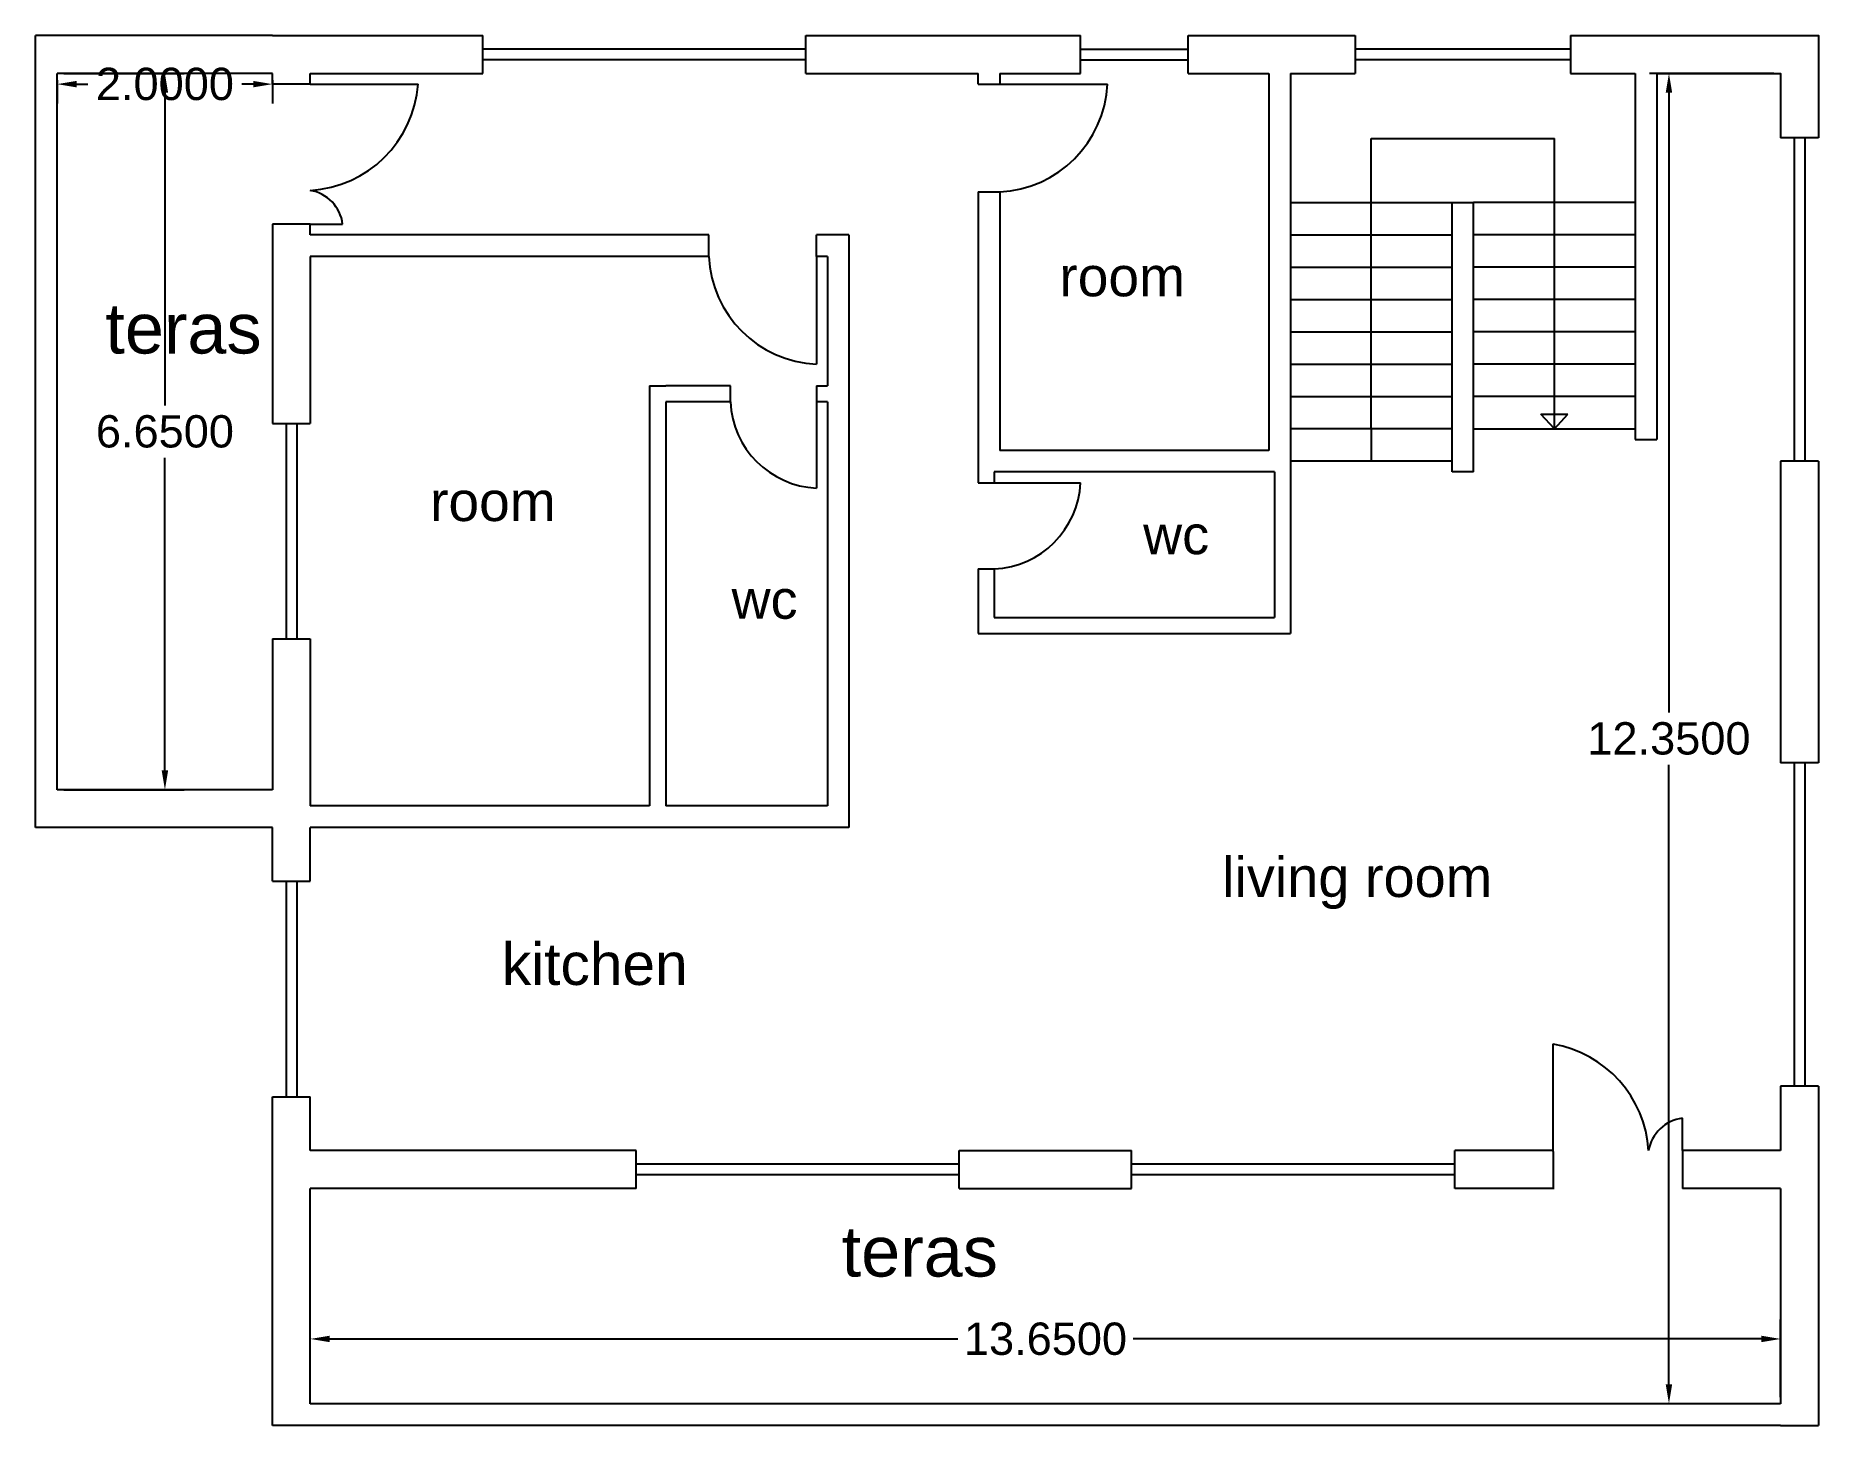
# Model space of a CAD drawing. Header units: metres. Extents: x -15 to 1.5, y -12.6 to 0.4.
import ezdxf

# ---------------------------------------------------------------- set-up
doc = ezdxf.new("R2010")
doc.units = ezdxf.units.M
doc.header["$MEASUREMENT"] = 0
doc.styles.get("Standard").update_dxf_attribs({"font": 'arial.ttf'})
doc.dimstyles.get("Standard").update_dxf_attribs({"dimtxt": 0.3, "dimasz": 0.18, "dimexe": 0.18, "dimexo": 0.0625, "dimgap": 0.09, "dimtad": 0, "dimtih": 1, "dimtoh": 1, "dimdec": 4, "dimzin": 0, "dimdsep": 46, "dimtxsty": 'Standard', "dimcen": 0.09, "dimadec": 0, "dimazin": 0, "dimtfac": 1, "dimtdec": 4, "dimtofl": 0, "dimtmove": 0, "dimatfit": 3, "dimfxl": 1, "dimtolj": 1, "dimtzin": 0, "dimarcsym": 0})

# ---------------------------------------------------------------- blocks, each defined once
blk = doc.blocks.new('*D1')
at = {"color": 0, "lineweight": -2, "transparency": 16777216}
for p, q in [((-12.5, -12.287), (-12.5, -11.568)), ((1.15, -12.287), (1.15, -11.568)), ((-12.32, -11.748), (-6.49, -11.748)), ((0.97, -11.748), (-4.86, -11.748))]:
    blk.add_line(p, q, dxfattribs=at)
at = {"color": 0, "transparency": 16777216}
for points in [[(-12.32, -11.718), (-12.32, -11.778), (-12.5, -11.748)], [(0.97, -11.718), (0.97, -11.778), (1.15, -11.748)]]:
    blk.add_solid(points, dxfattribs=at)
at = {"layer": 'Defpoints', "color": 0, "transparency": 16777216}
for p in [(1.15, -11.748), (-12.5, -12.35), (1.15, -12.35)]:
    blk.add_point(p, dxfattribs=at)
at = {"color": 0, "transparency": 16777216, "insert": (-5.675, -11.748), "char_height": 0.3, "attachment_point": 5}
blk.add_mtext('\\A1;13.6500', dxfattribs=at)
blk = doc.blocks.new('*D2')
at = {"color": 0, "lineweight": -2, "transparency": 16777216}
for p, q in [((1.088, 0), (-0.067, 0)), ((0.113, -0.18), (0.113, -5.932)), ((0.113, -12.17), (0.113, -6.418)), ((1.088, -12.35), (-0.067, -12.35))]:
    blk.add_line(p, q, dxfattribs=at)
at = {"color": 0, "transparency": 16777216}
for points in [[(0.083, -0.18), (0.143, -0.18), (0.113, 0)], [(0.083, -12.17), (0.143, -12.17), (0.113, -12.35)]]:
    blk.add_solid(points, dxfattribs=at)
at = {"layer": 'Defpoints', "color": 0, "transparency": 16777216}
for p in [(1.15, 0), (0.113, -12.35), (1.15, -12.35)]:
    blk.add_point(p, dxfattribs=at)
at = {"color": 0, "transparency": 16777216, "insert": (0.113, -6.175), "char_height": 0.3, "attachment_point": 5}
blk.add_mtext('\\A1;12.3500', dxfattribs=at)
blk = doc.blocks.new('*D3')
at = {"color": 0, "lineweight": -2, "transparency": 16777216}
for p, q in [((-14.85, -0.062), (-14.85, -0.28)), ((-14.67, -0.1), (-14.565, -0.1)), ((-13.03, -0.1), (-13.135, -0.1)), ((-12.85, -0.062), (-12.85, -0.28))]:
    blk.add_line(p, q, dxfattribs=at)
at = {"color": 0, "transparency": 16777216}
for points in [[(-14.67, -0.07), (-14.67, -0.13), (-14.85, -0.1)], [(-13.03, -0.07), (-13.03, -0.13), (-12.85, -0.1)]]:
    blk.add_solid(points, dxfattribs=at)
at = {"layer": 'Defpoints', "color": 0, "transparency": 16777216}
for p in [(-14.85, 0), (-12.85, 0), (-12.85, -0.1)]:
    blk.add_point(p, dxfattribs=at)
at = {"color": 0, "transparency": 16777216, "insert": (-13.85, -0.1), "char_height": 0.3, "attachment_point": 5}
blk.add_mtext('\\A1;2.0000', dxfattribs=at)
blk = doc.blocks.new('*D4')
at = {"color": 0, "lineweight": -2, "transparency": 16777216}
for p, q in [((-14.787, 0), (-13.67, 0)), ((-13.85, -0.18), (-13.85, -3.082)), ((-13.85, -6.47), (-13.85, -3.568)), ((-14.787, -6.65), (-13.67, -6.65))]:
    blk.add_line(p, q, dxfattribs=at)
at = {"color": 0, "transparency": 16777216}
for points in [[(-13.88, -0.18), (-13.82, -0.18), (-13.85, 0)], [(-13.88, -6.47), (-13.82, -6.47), (-13.85, -6.65)]]:
    blk.add_solid(points, dxfattribs=at)
at = {"layer": 'Defpoints', "color": 0, "transparency": 16777216}
for p in [(-14.85, 0), (-13.85, 0), (-14.85, -6.65)]:
    blk.add_point(p, dxfattribs=at)
at = {"color": 0, "transparency": 16777216, "insert": (-13.85, -3.325), "char_height": 0.3, "attachment_point": 5}
blk.add_mtext('\\A1;6.6500', dxfattribs=at)

msp = doc.modelspace()

# ---------------------------------------------------------------- linework, layer by layer
for p, q in [((-12.85, 0.35), (-15.05, 0.35)), ((-10.9, 0), (-10.9, 0.35)), ((-7.9, 0), (-7.9, 0.35)), ((-5.35, 0), (-5.35, 0.35)), ((-4.35, 0), (-4.35, 0.35)), ((-2.8, 0.35), (-2.8, 0)), ((-0.8, 0.35), (-0.8, 0)), ((-7.9, 0.225), (-10.9, 0.225)), ((-5.35, 0.225), (-4.35, 0.225)), ((-0.8, 0.225), (-2.8, 0.225)), ((-12.85, 0), (-14.85, 0)), ((-12.5, 0), (-10.9, 0)), ((-7.9, 0.125), (-10.9, 0.125)), ((-7.9, 0), (-6.3, 0)), ((-6.3, -0.1), (-6.3, 0)), ((-6.1, 0), (-6.1, -0.1)), ((-5.35, 0.125), (-4.35, 0.125)), ((-3.6, 0), (-3.6, -3.5)), ((-3.4, 0), (-3.4, -5.2)), ((-3.4, 0), (-2.8, 0)), ((-0.8, 0.125), (-2.8, 0.125)), ((-12.5, -0.1), (-12.85, -0.1)), ((-12.5, -0.1), (-11.5, -0.1)), ((-6.3, -0.1), (-6.1, -0.1)), ((-6.1, -0.1), (-5.1, -0.1)), ((1.5, -0.6), (1.15, -0.6)), ((1.275, -0.6), (1.275, -3.6)), ((1.375, -0.6), (1.375, -3.6)), ((-6.3, -1.1), (-6.3, -3.7)), ((-6.3, -1.1), (-6.1, -1.1)), ((-6.1, -1.1), (-6.1, -3.5)), ((-1.9, -1.2), (-1.7, -1.2)), ((-1.9, -3.7), (-1.9, -1.2)), ((-1.7, -3.7), (-1.7, -1.2)), ((-12.5, -1.4), (-12.85, -1.4)), ((-12.85, -1.4), (-12.85, -3.25)), ((-12.5, -1.4), (-12.2, -1.4)), ((-8.8, -1.5), (-12.5, -1.5)), ((-8.8, -1.7), (-8.8, -1.5)), ((-7.5, -1.5), (-7.8, -1.5)), ((-7.8, -1.7), (-7.8, -1.5)), ((-7.5, -1.5), (-7.5, -6)), ((-8.8, -1.7), (-12.5, -1.7)), ((-12.5, -1.7), (-12.5, -3.25)), ((-7.7, -1.7), (-7.8, -1.7)), ((-7.8, -1.7), (-7.8, -2.7)), ((-7.7, -1.7), (-7.7, -2.9)), ((-7.7, -2.7), (-7.7, -2.85)), ((-9.35, -2.9), (-9.35, -6.8)), ((-9.35, -2.9), (-9.2, -2.9)), ((-8.6, -2.9), (-9.2, -2.9)), ((-8.6, -3.05), (-8.6, -2.9)), ((-7.8, -2.9), (-7.8, -3.05)), ((-7.8, -2.9), (-7.7, -2.9)), ((-9.2, -3.05), (-9.2, -6.8)), ((-8.6, -3.05), (-9.2, -3.05)), ((-7.8, -3.05), (-7.8, -3.85)), ((-7.7, -3.05), (-7.8, -3.05)), ((-7.7, -3.05), (-7.7, -6.8)), ((-12.85, -3.25), (-12.5, -3.25)), ((-12.725, -3.25), (-12.725, -5.25)), ((-12.625, -3.25), (-12.625, -5.25)), ((-1.9, -3.3), (-3.4, -3.3)), ((-1.7, -3.3), (-0.2, -3.3)), ((-1.07535, -3.16259), (-0.82465, -3.16259)), ((-0.2, -3.4), (0, -3.4)), ((-3.6, -3.5), (-6.1, -3.5)), ((-1.9, -3.6), (-3.4, -3.6)), ((1.15, -3.6), (1.15, -6.4)), ((1.5, -3.6), (1.15, -3.6)), ((-6.3, -3.7), (-6.3, -3.8)), ((-6.3, -3.8), (-6.15, -3.8)), ((-6.15, -3.7), (-6.15, -3.8)), ((-3.55, -3.7), (-6.15, -3.7)), ((-6.15, -3.8), (-5.35, -3.8)), ((-3.55, -3.7), (-3.55, -5.05)), ((-1.7, -3.7), (-1.9, -3.7)), ((-6.3, -4.6), (-6.3, -5.2)), ((-6.3, -4.6), (-6.15, -4.6)), ((-6.15, -4.6), (-6.15, -5.05)), ((-12.85, -5.25), (-12.85, -6.65)), ((-12.85, -5.25), (-12.5, -5.25)), ((-12.5, -5.25), (-12.5, -6.8)), ((1.5, -6.4), (1.15, -6.4)), ((1.275, -6.4), (1.275, -9.4)), ((1.375, -6.4), (1.375, -9.4)), ((-12.85, -6.65), (-14.85, -6.65)), ((-9.35, -6.8), (-12.5, -6.8)), ((-7.7, -6.8), (-9.2, -6.8)), ((-12.85, -7), (-15.05, -7)), ((-7.5, -7), (-12.5, -7)), ((-12.85, -7.5), (-12.5, -7.5)), ((-12.725, -7.5), (-12.725, -9.5)), ((-12.625, -7.5), (-12.625, -9.5)), ((-0.96277, -10.0073), (-0.96277, -9.0073)), ((1.5, -9.4), (1.15, -9.4)), ((-12.85, -9.5), (-12.5, -9.5)), ((0.2375, -10), (0.2375, -9.7)), ((-9.475, -10), (-12.5, -10)), ((-9.475, -10.35), (-9.475, -10)), ((-6.475, -10.35), (-6.475, -10)), ((-6.475, -10), (-4.875, -10)), ((-4.875, -10.35), (-4.875, -10)), ((-1.0125, -10), (-1.875, -10)), ((-1.875, -10.35), (-1.875, -10)), ((-0.96277, -10.0073), (-0.96277, -10.3573)), ((0.2375, -10), (0.2375, -10.35)), ((1.15, -10), (0.2875, -10)), ((-6.475, -10.125), (-9.475, -10.125)), ((-6.475, -10.225), (-9.475, -10.225)), ((-1.875, -10.125), (-4.875, -10.125)), ((-1.875, -10.225), (-4.875, -10.225)), ((-9.475, -10.35), (-12.5, -10.35)), ((-6.475, -10.35), (-4.875, -10.35)), ((-0.96277, -10.35), (-1.875, -10.35)), ((1.15, -10.35), (0.2375, -10.35)), ((1.5, -12.2), (1.5, -12.55)), ((1.15, -12.35), (-12.5, -12.35)), ((1.15, -12.55), (-12.85, -12.55)), ((1.15, -12.55), (1.5, -12.55))]:
    msp.add_line(p, q)
for points in [[(-15.05, -7), (-15.05, 0.35)], [(-12.85, 0.35), (-10.9, 0.35)], [(-7.9, 0.35), (-5.35, 0.35)], [(-4.35, 0.35), (-2.8, 0.35)], [(-0.8, 0.35), (1.5, 0.35), (1.5, -0.6)], [(-14.85, -6.65), (-14.85, 0)], [(-12.85, -0.1), (-12.85, 0)], [(-12.5, -0.1), (-12.5, 0)], [(-6.1, 0), (-5.35, 0)], [(-4.35, 0), (-3.6, 0)], [(-0.8, 0), (-0.2, 0)], [(-0.2, 0), (-0.2, -3.4)], [(0, 0), (1.15, 0), (1.15, -0.6)], [(0, 0), (0, -3.4)], [(-2.65, -3.3), (-2.65, -0.60561)], [(-2.65, -0.60561), (-0.95, -0.60561)], [(-0.95, -3.3), (-0.95, -0.60561)], [(-3.4, -1.2), (-1.9, -1.2)], [(-0.2, -1.2), (-1.7, -1.2)], [(-12.5, -1.5), (-12.5, -1.4)], [(-12.5, -1.5), (-12.5, -1.4)], [(-3.4, -1.5), (-1.9, -1.5)], [(-0.2, -1.5), (-1.7, -1.5)], [(-3.4, -1.8), (-1.9, -1.8)], [(-0.2, -1.8), (-1.7, -1.8)], [(-3.4, -2.1), (-1.9, -2.1)], [(-0.2, -2.1), (-1.7, -2.1)], [(-3.4, -2.4), (-1.9, -2.4)], [(-0.2, -2.4), (-1.7, -2.4)], [(-3.4, -2.7), (-1.9, -2.7)], [(-0.2, -2.7), (-1.7, -2.7)], [(-3.4, -3), (-1.9, -3)], [(-0.2, -3), (-1.7, -3)], [(-2.65, -3.3), (-2.65, -3.6)], [(-0.95, -3.3), (-1.07535, -3.16259)], [(-0.95, -3.3), (-0.82465, -3.16259)], [(1.15, -3.6), (1.15, -6.4)], [(1.5, -3.6), (1.5, -6.4)], [(1.5, -3.6), (1.5, -6.4)], [(-6.15, -5.05), (-3.55, -5.05)], [(-6.3, -5.2), (-3.4, -5.2)], [(-7.5, -6), (-7.5, -7)], [(-12.85, -7.5), (-12.85, -7)], [(-12.5, -7.5), (-12.5, -7)], [(1.15, -9.4), (1.15, -10)], [(1.5, -9.4), (1.5, -12.2)], [(-12.85, -12.55), (-12.85, -9.5)], [(-12.5, -10), (-12.5, -9.5)], [(-0.96277, -10), (-1.1125, -10)], [(0.3875, -10), (0.2375, -10)], [(0.3875, -10), (0.2875, -10)], [(-12.5, -12.35), (-12.5, -10.35)], [(1.15, -10.35), (1.15, -12)], [(1.15, -10.35), (1.15, -12.35)]]:
    msp.add_lwpolyline(points)
for centre, radius, start, end in [((-12.56145, -0.02373), 1.06419, 273.310223, 355.889832), ((-6.15, -0.05), 1.05119, 272.726311, 357.273689), ((-12.56145, -1.44517), 0.36426, 7.12407, 80.288139), ((-7.75252, -1.65252), 1.04856, 182.595502, 267.404498), ((-7.7625, -3.0125), 0.83834, 182.56377, 267.43623), ((-6.1875, -3.7625), 0.83834, 272.56377, 357.43623), ((-1.13877, -10.06145), 1.06419, 3.310223, 80.479965), ((0.28267, -10.06145), 0.36426, 97.12407, 170.288139)]:
    msp.add_arc(centre, radius, start, end)

# ---------------------------------------------------------------- texts
at = {"attachment_point": 1}
for s, width, gutter_width, insert, char_height in [('room', 5.5351182, 1.83216, (-5.546, -1.70298), 0.366432), ('teras', 4.3588195, 2.33596, (-14.40298, -2.13333), 0.467192), ('room', 5.5351182, 1.83216, (-11.38825, -3.78962), 0.366432), ('wc', 6.1386137, 1.79443, (-4.76852, -4.10457), 0.358885), ('wc', 6.1386137, 1.79443, (-8.5893, -4.70393), 0.358885), ('living room', 6.8875866, 1.85663, (-4.03546, -7.27418), 0.3713269), ('kitchen', 3.679626, 1.94877, (-10.72184, -8.07237), 0.389754), ('teras', 4.3588195, 2.33596, (-7.56747, -10.70185), 0.467192)]:
    msp.add_mtext_dynamic_manual_height_columns(s, width=width, gutter_width=gutter_width, heights=[0], dxfattribs=dict(at, insert=insert, char_height=char_height))

# ---------------------------------------------------------------- dimensions: what is measured, and where the dimension line sits
for base, p1, p2, picture, middle in [((-12.85, -0.1), (-14.85, 0), (-12.85, 0), '*D3', (-13.85, -0.1)), ((1.15, -11.74845), (-12.5, -12.35), (1.15, -12.35), '*D1', (-5.675, -11.74845))]:
    dim = msp.add_linear_dim(base=base, p1=p1, p2=p2, dimstyle='Standard')
    dim.commit()
    dim.dimension.update_dxf_attribs({"geometry": picture, "text_midpoint": middle})
for base, p1, p2, picture, middle in [((-13.85, 0), (-14.85, -6.65), (-14.85, 0), '*D4', (-13.85, -3.325)), ((0.11316, -12.35), (1.15, 0), (1.15, -12.35), '*D2', (0.11316, -6.175))]:
    dim = msp.add_linear_dim(base=base, p1=p1, p2=p2, angle=90, dimstyle='Standard')
    dim.commit()
    dim.dimension.update_dxf_attribs({"geometry": picture, "text_midpoint": middle})

doc.saveas('drawing.dxf')
